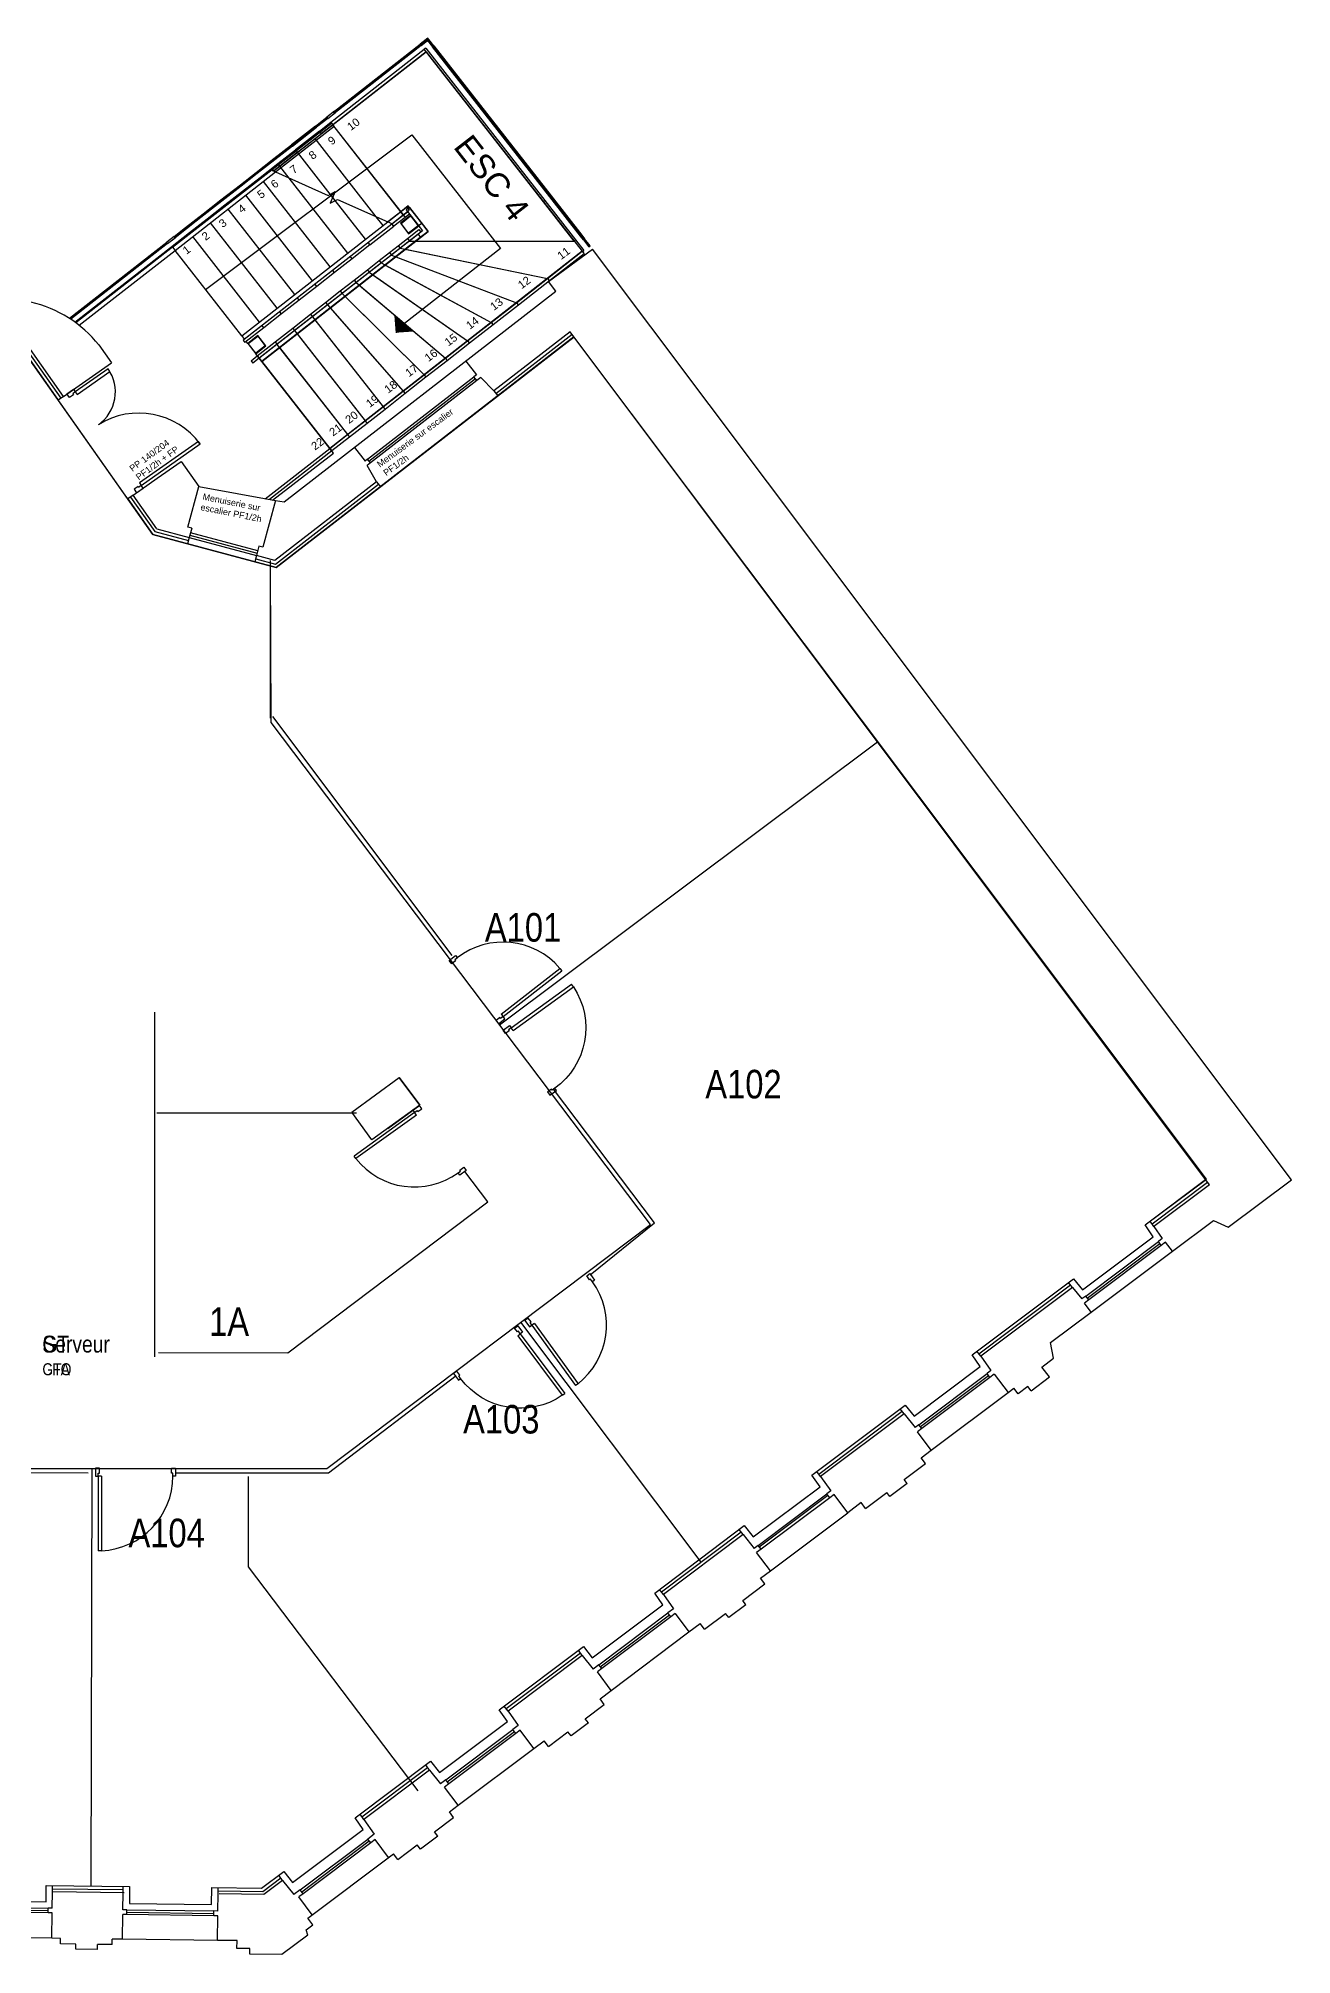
# Model space of a CAD drawing. Header units: metres. Extents: x -16.5 to 15.2, y -6.9 to 57.6.
# Drawn here: x -0.47 to 15.19, y -6.91 to 17.03 of the extents above; entities that cross this region are included whole.
import ezdxf

# ---------------------------------------------------------------- set-up
doc = ezdxf.new("R2010")
doc.units = ezdxf.units.M
doc.header["$LTSCALE"] = 2000
doc.linetypes.add('Tiret', pattern=[0.0025, 0.00125, -0.00125])
doc.layers.get('0').update_dxf_attribs({"true_color": 0x000000})
for name, color, linetype, true_color in [('01-FAC_CHASSIS EXI', 4, 'Continuous', 0x00ffff), ('02-ISOLATION', 6, 'Continuous', 0xff00ff), ('A-num pièce', 1, 'Continuous', 0xff0000), ('A-placo', 30, 'Continuous', 0xff7f00), ('A-projet', 7, 'Continuous', 0x5b6280), ('A-vitré', 7, 'Continuous', 0x61becc)]:
    doc.layers.add(name, color=color, linetype=linetype, true_color=true_color)
doc.layers.add('A-portes', color=7, linetype='Continuous', lineweight=25, true_color=0x000000)
doc.styles.add('Arial Narrow', font='ARIALN.TTF')
doc.styles.add('Arial Regular', font='arial.ttf')

# ---------------------------------------------------------------- blocks, each defined once
blk = doc.blocks.new('BLOC_ATT_RENS_100')
at = {"color": 0, "linetype": 'ByBlock', "lineweight": -2, "style": 'Arial Narrow'}
for tag, p, height in [('N°', (-0.416, 0.898), 0.25), ('TITRE', (-0.416, 0.612), 0.21), ('SURF', (-0.416, 0.328), 0.15), ('EFFECTIF', (-0.416, 0.028), 0.15), ('HSP', (-0.416, -0.281), 0.15), ('REV.SOL', (-0.416, -0.571), 0.15), ('REV.MUR', (-0.416, -0.871), 0.15), ('PLAF', (-0.416, -1.171), 0.15)]:
    blk.add_attdef(tag, p, '', height=height, dxfattribs=at)
blk = doc.blocks.new('P_93100')
at = {"color": 0, "linetype": 'ByBlock', "lineweight": -2}
for p, q in [((0.425, 0.93), (0.465, 0.93)), ((0.425, 0), (0.425, 0.93)), ((0.465, 0), (0.465, 0.93)), ((-0.5, -0.1), (-0.5, 0)), ((-0.5, 0), (-0.465, 0)), ((-0.465, 0), (-0.465, -0.04)), ((0.425, 0), (0.465, 0)), ((0.465, 0), (0.465, -0.04)), ((0.5, 0), (0.465, 0)), ((0.5, -0.1), (0.5, 0)), ((-0.45, -0.1), (-0.5, -0.1)), ((-0.465, -0.04), (-0.45, -0.04)), ((-0.45, -0.04), (-0.45, -0.1)), ((0.465, -0.04), (0.45, -0.04)), ((0.45, -0.04), (0.45, -0.1)), ((0.45, -0.1), (0.5, -0.1))]:
    blk.add_line(p, q, dxfattribs=at)
blk.add_arc((0.465, 0), 0.931, 92.4628, 180, dxfattribs=at)

msp = doc.modelspace()

# ---------------------------------------------------------------- hatches: boundary and pattern name
at = {"linetype": 'ByBlock', "lineweight": -2}
for points in [[(3.988, 13.571), (4.007, 13.356), (4.105, 13.471)], [(4.105, 13.471), (4.007, 13.356), (4.223, 13.371)]]:
    msp.add_hatch(color=0, dxfattribs=at).paths.add_polyline_path(points, flags=0)

# ---------------------------------------------------------------- linework, layer by layer
at = {"color": 0, "linetype": 'ByBlock', "lineweight": -2}
for p, q in [((4.393, 17.024), (3.219, 16.107)), ((3.225, 16.099), (4.399, 17.016)), ((4.398, 17.034), (4.303, 16.96)), ((4.316, 16.944), (4.41, 17.018)), ((4.4, 17.023), (4.392, 17.017)), ((4.392, 17.017), (6.412, 14.432)), ((4.399, 17.016), (4.393, 17.024)), ((4.41, 17.018), (4.395, 17.006)), ((4.395, 17.006), (4.456, 16.927)), ((4.41, 17.018), (4.398, 17.034)), ((6.42, 14.438), (4.4, 17.023)), ((4.472, 16.94), (4.41, 17.018)), ((2.475, 15.379), (4.377, 16.866)), ((3.069, 15.844), (4.377, 16.866)), ((3.187, 15.986), (4.353, 16.897)), ((4.377, 16.866), (3.211, 15.954)), ((3.231, 16.122), (4.303, 16.96)), ((4.316, 16.944), (3.243, 16.106)), ((4.303, 16.96), (4.316, 16.944)), ((4.371, 16.911), (4.353, 16.897)), ((4.377, 16.866), (4.353, 16.897)), ((5.841, 14.992), (4.353, 16.897)), ((4.371, 16.911), (5.859, 15.006)), ((4.377, 16.866), (6.325, 14.373)), ((4.456, 16.927), (4.472, 16.94)), ((5.92, 15.054), (4.456, 16.927)), ((4.472, 16.94), (5.936, 15.066)), ((3.14, 16.045), (1.233, 14.555)), ((2.995, 15.938), (3.137, 16.049)), ((3.231, 16.122), (3.137, 16.049)), ((3.137, 16.049), (3.15, 16.033)), ((3.146, 16.037), (3.14, 16.045)), ((3.15, 16.033), (3.243, 16.106)), ((3.219, 16.107), (3.225, 16.099)), ((3.243, 16.106), (3.231, 16.122)), ((1.24, 14.547), (3.146, 16.037)), ((1.621, 13.897), (4.197, 15.828)), ((2.995, 15.938), (2.696, 15.704)), ((2.708, 15.688), (3.008, 15.922)), ((3.045, 15.875), (2.745, 15.641)), ((2.77, 15.61), (3.069, 15.844)), ((3.008, 15.922), (2.995, 15.938)), ((3.15, 16.033), (3.008, 15.922)), ((3.045, 15.875), (3.187, 15.986)), ((3.069, 15.844), (3.045, 15.875)), ((3.211, 15.954), (3.069, 15.844)), ((3.187, 15.986), (3.211, 15.954)), ((4.06, 14.867), (3.211, 15.954)), ((4.092, 14.828), (3.211, 15.954)), ((4.197, 15.828), (5.305, 14.409)), ((2.475, 15.532), (2.696, 15.704)), ((2.708, 15.688), (2.488, 15.516)), ((2.525, 15.469), (2.745, 15.641)), ((2.77, 15.61), (2.549, 15.437)), ((2.696, 15.704), (2.708, 15.688)), ((2.745, 15.641), (2.77, 15.61)), ((3.179, 15.086), (2.77, 15.61)), ((3.179, 15.086), (2.77, 15.61)), ((3.754, 14.805), (2.99, 15.782)), ((3.754, 14.805), (2.99, 15.782)), ((1.21, 14.423), (2.454, 15.395)), ((1.241, 14.383), (2.496, 15.364)), ((2.056, 15.204), (2.255, 15.359)), ((2.267, 15.344), (2.068, 15.188)), ((2.255, 15.359), (2.475, 15.532)), ((2.258, 15.356), (2.255, 15.359)), ((2.267, 15.344), (2.264, 15.348)), ((2.488, 15.516), (2.267, 15.344)), ((2.304, 15.296), (2.525, 15.469)), ((2.47, 15.375), (2.454, 15.395)), ((2.496, 15.364), (2.47, 15.375)), ((2.478, 15.528), (2.475, 15.532)), ((2.549, 15.437), (2.475, 15.379)), ((2.488, 15.516), (2.485, 15.52)), ((2.496, 15.364), (3.152, 15.072)), ((2.549, 15.437), (2.525, 15.469)), ((2.666, 15.288), (2.549, 15.437)), ((2.666, 15.288), (2.549, 15.437)), ((5.457, 15.484), (6.325, 14.373)), ((1.813, 15.015), (2.056, 15.204)), ((2.068, 15.188), (1.826, 14.999)), ((1.863, 14.952), (2.083, 15.124)), ((2.059, 15.2), (2.056, 15.204)), ((2.068, 15.188), (2.065, 15.192)), ((2.083, 15.124), (2.304, 15.296)), ((2.093, 15.112), (2.083, 15.124)), ((2.313, 15.285), (2.304, 15.296)), ((3.178, 14.178), (2.344, 15.245)), ((3.399, 14.35), (2.666, 15.288)), ((3.152, 15.072), (3.242, 15.119)), ((3.242, 15.119), (3.178, 14.974)), ((1.593, 14.842), (1.813, 15.015)), ((1.826, 14.999), (1.605, 14.827)), ((1.642, 14.779), (1.863, 14.952)), ((1.816, 15.011), (1.813, 15.015)), ((1.826, 14.999), (1.823, 15.003)), ((1.872, 14.94), (1.863, 14.952)), ((2.737, 13.833), (1.903, 14.9)), ((2.957, 14.005), (2.123, 15.073)), ((3.178, 14.974), (3.268, 15.02)), ((3.21, 15.046), (3.179, 15.086)), ((3.241, 15.007), (3.21, 15.046)), ((3.241, 15.007), (3.21, 15.046)), ((3.619, 14.523), (3.241, 15.007)), ((3.268, 15.02), (3.898, 14.741)), ((4.059, 14.866), (3.898, 14.741)), ((3.95, 14.717), (4.145, 14.869)), ((3.95, 14.717), (4.145, 14.869)), ((4.153, 14.94), (4.059, 14.866)), ((4.09, 14.827), (4.059, 14.866)), ((4.09, 14.827), (4.145, 14.87)), ((4.145, 14.87), (4.282, 14.695)), ((4.145, 14.869), (4.182, 14.821)), ((4.145, 14.869), (4.332, 14.63)), ((4.321, 14.726), (4.153, 14.94)), ((4.184, 14.9), (4.185, 14.901)), ((4.21, 14.87), (4.185, 14.901)), ((4.21, 14.87), (4.209, 14.869)), ((5.841, 14.992), (5.859, 15.006)), ((6.225, 14.501), (5.841, 14.992)), ((5.859, 15.006), (6.243, 14.515)), ((5.92, 15.054), (5.924, 15.057)), ((6.304, 14.562), (5.92, 15.054)), ((5.932, 15.063), (5.936, 15.066)), ((5.936, 15.066), (6.32, 14.575)), ((1.23, 14.559), (1.372, 14.67)), ((1.384, 14.654), (1.243, 14.543)), ((1.372, 14.67), (1.593, 14.842)), ((1.375, 14.666), (1.372, 14.67)), ((1.384, 14.654), (1.381, 14.658)), ((1.605, 14.827), (1.384, 14.654)), ((1.421, 14.607), (1.642, 14.779)), ((1.596, 14.838), (1.593, 14.842)), ((1.605, 14.827), (1.602, 14.831)), ((1.651, 14.767), (1.642, 14.779)), ((2.516, 13.661), (1.682, 14.728)), ((2.075, 13.316), (3.898, 14.741)), ((2.105, 13.276), (3.95, 14.718)), ((2.124, 13.291), (3.95, 14.717)), ((4.332, 14.63), (2.293, 13.037)), ((3.675, 14.452), (3.974, 14.686)), ((3.84, 14.695), (3.754, 14.805)), ((3.95, 14.718), (3.898, 14.741)), ((3.95, 14.718), (4.09, 14.827)), ((3.974, 14.686), (3.95, 14.717)), ((4.116, 14.797), (3.974, 14.686)), ((4.182, 14.821), (4.056, 14.723)), ((4.056, 14.723), (4.158, 14.593)), ((4.063, 14.722), (4.181, 14.814)), ((4.158, 14.6), (4.063, 14.722)), ((4.091, 14.828), (4.116, 14.797)), ((4.169, 14.838), (4.116, 14.797)), ((4.143, 14.533), (4.287, 14.645)), ((4.277, 14.692), (4.158, 14.6)), ((4.158, 14.593), (4.284, 14.691)), ((4.332, 14.63), (4.167, 14.501)), ((4.181, 14.814), (4.277, 14.692)), ((4.284, 14.691), (4.182, 14.821)), ((4.233, 14.756), (4.332, 14.63)), ((4.332, 14.63), (4.275, 14.585)), ((4.282, 14.695), (4.321, 14.726)), ((4.282, 14.695), (4.332, 14.63)), ((4.287, 14.645), (4.311, 14.613)), ((4.306, 14.546), (4.403, 14.621)), ((4.311, 14.614), (4.312, 14.614)), ((4.403, 14.621), (4.321, 14.726)), ((-0.079, 13.536), (1.136, 14.485)), ((1.148, 14.469), (-0.062, 13.524)), ((-0.01, 13.489), (1.185, 14.422)), ((1.21, 14.423), (0.003, 13.48)), ((0.044, 13.448), (1.241, 14.383)), ((1.23, 14.559), (1.136, 14.485)), ((1.136, 14.485), (1.148, 14.469)), ((1.148, 14.469), (1.243, 14.543)), ((1.185, 14.422), (1.421, 14.607)), ((1.185, 14.422), (1.194, 14.41)), ((1.21, 14.423), (1.241, 14.383)), ((1.243, 14.543), (1.23, 14.559)), ((1.233, 14.555), (1.24, 14.547)), ((2.075, 13.316), (1.241, 14.383)), ((1.431, 14.595), (1.421, 14.607)), ((2.295, 13.488), (1.461, 14.556)), ((4.275, 14.585), (2.293, 13.036)), ((2.324, 12.997), (4.306, 14.546)), ((6.325, 14.373), (3.173, 11.91)), ((3.675, 14.452), (3.454, 14.279)), ((3.65, 14.483), (3.675, 14.452)), ((3.918, 14.357), (4.029, 14.443)), ((4.029, 14.443), (4.143, 14.533)), ((4.029, 14.443), (4.053, 14.412)), ((4.148, 14.486), (4.053, 14.412)), ((4.053, 14.412), (5.891, 14.033)), ((5.305, 14.409), (4.105, 13.471)), ((4.118, 14.399), (5.891, 14.033)), ((4.143, 14.533), (4.168, 14.501)), ((4.167, 14.501), (4.168, 14.501)), ((4.167, 14.501), (6.225, 14.501)), ((4.249, 14.501), (6.225, 14.501)), ((4.275, 14.585), (4.306, 14.546)), ((5.891, 14.033), (6.325, 14.373)), ((5.903, 13.995), (6.454, 14.399)), ((6.225, 14.501), (6.243, 14.515)), ((6.243, 14.515), (6.346, 14.383)), ((6.308, 14.565), (6.304, 14.562)), ((6.34, 14.516), (6.304, 14.562)), ((6.32, 14.575), (6.316, 14.572)), ((6.32, 14.575), (6.356, 14.528)), ((6.325, 14.373), (6.35, 14.341)), ((6.328, 14.369), (6.346, 14.383)), ((6.356, 14.528), (6.34, 14.516)), ((6.34, 14.516), (6.407, 14.43)), ((6.423, 14.443), (6.356, 14.528)), ((6.407, 14.43), (6.423, 14.443)), ((6.412, 14.432), (6.42, 14.438)), ((15.186, 2.772), (6.454, 14.399)), ((6.169, 14.25), (3.173, 11.91)), ((3.233, 14.107), (3.209, 14.138)), ((3.454, 14.279), (3.233, 14.107)), ((3.454, 14.279), (3.429, 14.311)), ((3.479, 14.014), (3.643, 14.142)), ((3.643, 14.142), (3.791, 14.258)), ((3.643, 14.142), (3.667, 14.11)), ((3.791, 14.258), (3.918, 14.357)), ((3.791, 14.258), (3.816, 14.226)), ((3.821, 14.231), (3.816, 14.227)), ((3.816, 14.227), (5.187, 13.484)), ((3.864, 14.2), (5.187, 13.484)), ((3.918, 14.357), (3.942, 14.325)), ((3.984, 14.358), (3.942, 14.325)), ((3.942, 14.325), (5.503, 13.73)), ((3.997, 14.304), (5.503, 13.73)), ((6.35, 14.341), (5.916, 14.002)), ((3.013, 13.935), (2.792, 13.762)), ((3.013, 13.935), (2.988, 13.966)), ((3.233, 14.107), (3.013, 13.935)), ((3.304, 13.877), (3.479, 14.014)), ((3.479, 14.014), (3.503, 13.982)), ((3.503, 13.982), (4.617, 13.038)), ((3.542, 13.949), (4.617, 13.038)), ((3.667, 14.11), (4.894, 13.255)), ((3.71, 14.08), (4.894, 13.255)), ((5.503, 13.73), (5.891, 14.033)), ((5.916, 14.002), (5.528, 13.699)), ((5.891, 14.033), (5.916, 14.002)), ((5.998, 13.873), (5.903, 13.995)), ((2.792, 13.762), (2.571, 13.59)), ((2.605, 11.244), (5.998, 13.873)), ((2.792, 13.762), (2.767, 13.794)), ((2.932, 13.587), (3.121, 13.734)), ((3.121, 13.734), (3.304, 13.877)), ((3.121, 13.734), (3.146, 13.703)), ((3.167, 13.72), (3.146, 13.703)), ((3.146, 13.703), (4.091, 12.627)), ((3.179, 13.665), (4.091, 12.627)), ((3.304, 13.877), (3.329, 13.846)), ((3.331, 13.848), (3.328, 13.846)), ((3.328, 13.846), (4.35, 12.829)), ((3.364, 13.81), (4.35, 12.829)), ((5.187, 13.484), (5.503, 13.73)), ((5.528, 13.699), (5.212, 13.452)), ((5.503, 13.73), (5.528, 13.699)), ((2.351, 13.417), (2.114, 13.233)), ((2.351, 13.417), (2.326, 13.449)), ((2.571, 13.59), (2.351, 13.417)), ((2.489, 13.24), (2.71, 13.413)), ((2.571, 13.59), (2.547, 13.621)), ((2.71, 13.413), (2.932, 13.587)), ((2.71, 13.413), (2.734, 13.381)), ((2.84, 13.465), (2.734, 13.382)), ((2.932, 13.587), (2.957, 13.555)), ((3.004, 13.592), (2.957, 13.555)), ((2.957, 13.555), (3.839, 12.43)), ((2.988, 13.516), (3.839, 12.43)), ((4.894, 13.255), (5.187, 13.484)), ((5.212, 13.452), (4.919, 13.223)), ((5.187, 13.484), (5.212, 13.452)), ((0.289, 13.202), (0.445, 12.981)), ((2.075, 13.316), (2.105, 13.276)), ((2.09, 13.264), (2.105, 13.276)), ((2.09, 13.264), (2.114, 13.233)), ((2.148, 13.222), (2.13, 13.245)), ((2.274, 13.321), (2.148, 13.222)), ((2.148, 13.222), (2.249, 13.093)), ((2.155, 13.221), (2.273, 13.314)), ((2.25, 13.1), (2.155, 13.221)), ((2.249, 13.093), (2.375, 13.191)), ((2.368, 13.192), (2.25, 13.1)), ((2.268, 13.068), (2.489, 13.24)), ((2.273, 13.314), (2.368, 13.192)), ((2.375, 13.191), (2.274, 13.321)), ((2.677, 13.337), (2.293, 13.037)), ((2.489, 13.24), (2.514, 13.209)), ((2.513, 13.209), (3.394, 12.082)), ((2.734, 13.382), (3.614, 12.255)), ((2.765, 13.342), (3.614, 12.255)), ((4.617, 13.038), (4.894, 13.255)), ((4.919, 13.223), (4.641, 13.006)), ((4.894, 13.255), (4.919, 13.223)), ((6.176, 13.367), (5.223, 12.629)), ((14.16, 2.709), (6.176, 13.367)), ((-0.153, 12.56), (-0.566, 13.146)), ((2.19, 13.006), (2.268, 13.068)), ((2.19, 13.006), (2.214, 12.975)), ((2.293, 13.036), (2.214, 12.975)), ((2.293, 13.036), (2.249, 13.093)), ((2.268, 13.068), (2.293, 13.036)), ((2.293, 13.037), (3.173, 11.91)), ((2.324, 12.997), (2.293, 13.036)), ((3.218, 11.852), (2.324, 12.997)), ((2.544, 13.169), (3.394, 12.082)), ((4.35, 12.829), (4.617, 13.038)), ((4.641, 13.006), (4.374, 12.798)), ((4.617, 13.038), (4.641, 13.006)), ((4.872, 13.001), (5.005, 12.83)), ((4.091, 12.627), (4.35, 12.829)), ((4.374, 12.798), (4.116, 12.596)), ((4.35, 12.829), (4.374, 12.798)), ((5.005, 12.83), (4.974, 12.806)), ((5.01, 12.758), (4.974, 12.806)), ((5.058, 12.795), (5.01, 12.758)), ((5.223, 12.629), (5.058, 12.795)), ((3.839, 12.43), (4.091, 12.627)), ((4.116, 12.596), (3.863, 12.398)), ((4.091, 12.627), (4.116, 12.596)), ((3.394, 12.082), (3.614, 12.255)), ((3.639, 12.223), (3.418, 12.051)), ((3.614, 12.255), (3.839, 12.43)), ((3.614, 12.255), (3.639, 12.223)), ((3.863, 12.398), (3.639, 12.223)), ((3.839, 12.43), (3.863, 12.398)), ((3.173, 11.91), (3.394, 12.082)), ((3.418, 12.051), (3.198, 11.878)), ((3.394, 12.082), (3.418, 12.051)), ((1.07, 11.574), (1.315, 11.747)), ((1.315, 11.747), (1.537, 11.432)), ((2.367, 11.28), (3.173, 11.91)), ((3.198, 11.878), (2.42, 11.27)), ((2.459, 11.263), (3.218, 11.852)), ((3.173, 11.91), (3.198, 11.878)), ((3.48, 11.922), (3.613, 11.751)), ((3.644, 11.775), (3.613, 11.751)), ((3.68, 11.728), (3.644, 11.775)), ((0.717, 11.325), (1.019, 11.538)), ((1.019, 11.538), (1.07, 11.574)), ((3.68, 11.728), (3.638, 11.695)), ((3.758, 11.494), (3.638, 11.695)), ((1.013, 10.905), (0.717, 11.325)), ((1.401, 10.925), (1.537, 11.432)), ((2.494, 11.257), (2.337, 10.674)), ((3.758, 11.494), (2.487, 10.509)), ((2.494, 11.257), (2.605, 11.244)), ((1.013, 10.905), (1.418, 10.796)), ((1.449, 10.912), (1.401, 10.925)), ((1.449, 10.912), (1.418, 10.796)), ((2.289, 10.687), (2.258, 10.571)), ((2.258, 10.571), (2.258, 10.571)), ((2.487, 10.509), (2.258, 10.571)), ((2.337, 10.674), (2.289, 10.687)), ((4.298, 3.702), (4.041, 4.047)), ((3.898, 3.412), (4.298, 3.702)), ((14.16, 2.709), (13.466, 2.188)), ((14.395, 2.178), (15.186, 2.772)), ((13.466, 2.188), (13.57, 2.035)), ((13.696, 1.879), (14.208, 2.263)), ((14.208, 2.263), (14.395, 2.178)), ((13.57, 2.035), (13.521, 1.998)), ((13.557, 1.95), (13.521, 1.998)), ((13.612, 1.991), (13.557, 1.95)), ((13.696, 1.879), (13.612, 1.991)), ((12.681, 1.117), (13.696, 1.879)), ((12.448, 1.424), (11.304, 0.565)), ((12.448, 1.424), (12.567, 1.281)), ((12.615, 1.317), (12.567, 1.281)), ((12.651, 1.269), (12.597, 1.229)), ((12.681, 1.117), (12.597, 1.229)), ((12.651, 1.269), (12.615, 1.317)), ((12.174, 0.736), (12.681, 1.117)), ((12.213, 0.54), (12.174, 0.736)), ((11.304, 0.565), (11.431, 0.386)), ((12.068, 0.431), (12.213, 0.54)), ((11.431, 0.386), (11.382, 0.349)), ((11.418, 0.301), (11.382, 0.349)), ((11.472, 0.342), (11.418, 0.301)), ((11.472, 0.342), (11.645, 0.113)), ((11.931, 0.135), (12.161, 0.308)), ((12.161, 0.308), (12.068, 0.431)), ((10.685, -0.608), (11.645, 0.113)), ((11.645, 0.113), (11.718, 0.168)), ((11.771, 0.097), (11.718, 0.168)), ((11.892, 0.187), (11.771, 0.097)), ((11.931, 0.135), (11.892, 0.187)), ((10.345, -0.154), (9.303, -0.938)), ((10.345, -0.154), (10.483, -0.326)), ((10.531, -0.29), (10.483, -0.326)), ((10.567, -0.338), (10.513, -0.379)), ((10.685, -0.608), (10.513, -0.379)), ((10.567, -0.338), (10.531, -0.29)), ((10.56, -0.702), (10.685, -0.608)), ((10.614, -0.773), (10.56, -0.702)), ((9.303, -0.938), (9.43, -1.117)), ((10.346, -0.974), (10.614, -0.773)), ((9.43, -1.117), (9.381, -1.154)), ((9.417, -1.202), (9.381, -1.154)), ((9.472, -1.161), (9.417, -1.202)), ((9.644, -1.39), (9.472, -1.161)), ((9.865, -1.335), (10.13, -1.136)), ((10.169, -1.188), (10.13, -1.136)), ((10.385, -1.026), (10.169, -1.188)), ((10.385, -1.026), (10.346, -0.974)), ((8.676, -2.117), (9.644, -1.39)), ((9.811, -1.264), (9.644, -1.39)), ((9.865, -1.335), (9.811, -1.264)), ((8.336, -1.662), (7.341, -2.412)), ((8.336, -1.662), (8.474, -1.835)), ((8.523, -1.799), (8.474, -1.835)), ((8.559, -1.847), (8.504, -1.888)), ((8.676, -2.117), (8.504, -1.888)), ((8.559, -1.847), (8.523, -1.799)), ((8.553, -2.209), (8.676, -2.117)), ((8.332, -2.486), (8.606, -2.28)), ((8.606, -2.28), (8.553, -2.209)), ((7.341, -2.412), (7.466, -2.589)), ((7.466, -2.589), (7.396, -2.642)), ((8.371, -2.539), (8.155, -2.701)), ((8.371, -2.539), (8.332, -2.486)), ((7.432, -2.69), (7.396, -2.642)), ((7.486, -2.65), (7.432, -2.69)), ((7.486, -2.65), (7.659, -2.88)), ((7.659, -2.88), (7.8, -2.775)), ((7.853, -2.846), (7.8, -2.775)), ((7.853, -2.846), (8.116, -2.648)), ((8.155, -2.701), (8.116, -2.648)), ((6.688, -3.61), (7.659, -2.88)), ((6.327, -3.173), (5.4, -3.87)), ((6.327, -3.173), (6.463, -3.343)), ((6.533, -3.29), (6.463, -3.343)), ((6.569, -3.338), (6.515, -3.379)), ((6.569, -3.338), (6.533, -3.29)), ((6.688, -3.61), (6.515, -3.379)), ((6.363, -3.965), (6.602, -3.786)), ((6.548, -3.715), (6.688, -3.61)), ((6.602, -3.786), (6.548, -3.715)), ((5.401, -3.869), (5.526, -4.049)), ((5.526, -4.049), (5.46, -4.099)), ((6.403, -4.017), (6.187, -4.179)), ((6.403, -4.017), (6.363, -3.965)), ((5.496, -4.147), (5.46, -4.099)), ((5.55, -4.107), (5.496, -4.147)), ((5.722, -4.335), (5.55, -4.107)), ((5.722, -4.335), (5.851, -4.238)), ((5.904, -4.309), (5.851, -4.238)), ((5.904, -4.309), (6.147, -4.127)), ((6.187, -4.179), (6.147, -4.127)), ((4.776, -5.045), (5.722, -4.335)), ((4.419, -4.606), (3.598, -5.223)), ((4.419, -4.606), (4.557, -4.778)), ((4.623, -4.728), (4.557, -4.778)), ((4.659, -4.776), (4.605, -4.817)), ((4.659, -4.776), (4.623, -4.728)), ((4.776, -5.045), (4.605, -4.817)), ((3.599, -5.222), (3.728, -5.408)), ((4.482, -5.378), (4.72, -5.199)), ((4.667, -5.128), (4.776, -5.045)), ((4.72, -5.199), (4.667, -5.128)), ((3.729, -5.408), (3.649, -5.467)), ((3.685, -5.515), (3.649, -5.467)), ((3.739, -5.475), (3.685, -5.515)), ((3.907, -5.698), (3.739, -5.475)), ((4.521, -5.43), (4.305, -5.592)), ((4.521, -5.43), (4.482, -5.378)), ((2.901, -6.454), (3.97, -5.651)), ((4.023, -5.722), (3.97, -5.651)), ((4.023, -5.722), (4.266, -5.54)), ((4.305, -5.592), (4.266, -5.54)), ((2.584, -5.984), (2.348, -6.161)), ((2.584, -5.984), (2.725, -6.161)), ((-0.292, -6.331), (-0.289, -6.128)), ((0.606, -6.139), (-0.287, -6.128)), ((0.589, -6.352), (0.592, -6.139)), ((1.775, -6.367), (1.778, -6.154)), ((2.348, -6.161), (1.792, -6.154)), ((2.804, -6.102), (2.725, -6.161)), ((2.84, -6.15), (2.786, -6.191)), ((2.954, -6.414), (2.786, -6.191)), ((2.84, -6.15), (2.804, -6.102)), ((-0.343, -6.39), (-0.342, -6.33)), ((-0.293, -6.391), (-0.343, -6.39)), ((-0.292, -6.331), (-0.342, -6.33)), ((-0.297, -6.707), (-0.293, -6.391)), ((0.585, -6.718), (0.588, -6.412)), ((0.638, -6.412), (0.588, -6.412)), ((0.639, -6.352), (0.589, -6.352)), ((0.638, -6.412), (0.639, -6.352)), ((1.724, -6.426), (1.725, -6.366)), ((1.774, -6.427), (1.724, -6.426)), ((1.775, -6.367), (1.725, -6.366)), ((1.77, -6.734), (1.774, -6.427)), ((2.963, -6.538), (2.901, -6.454)), ((-0.297, -6.707), (-1.483, -6.692)), ((2.897, -6.67), (2.575, -6.912)), ((2.88, -6.6), (2.963, -6.538)), ((2.897, -6.67), (2.88, -6.6)), ((-0.19, -6.709), (-0.297, -6.707)), ((-0.191, -6.777), (-0.19, -6.709)), ((0.002, -6.78), (-0.191, -6.777)), ((0.001, -6.843), (0.002, -6.78)), ((0.273, -6.846), (0.001, -6.843)), ((0.273, -6.846), (0.274, -6.783)), ((0.456, -6.785), (0.274, -6.783)), ((0.456, -6.785), (0.457, -6.717)), ((0.585, -6.718), (0.457, -6.717)), ((1.77, -6.734), (0.585, -6.718)), ((2.015, -6.737), (1.77, -6.734)), ((2.013, -6.835), (2.015, -6.737)), ((2.175, -6.837), (2.013, -6.835)), ((2.174, -6.907), (2.175, -6.837)), ((2.575, -6.912), (2.174, -6.907))]:
    msp.add_line(p, q, dxfattribs=at)
at = {"color": 0, "linetype": 'Tiret', "lineweight": -2}
for p, q in [((2.454, 15.395), (3.196, 15.974)), ((2.496, 15.364), (3.227, 15.935)), ((3.196, 15.974), (3.227, 15.935)), ((3.898, 14.741), (4.112, 14.907)), ((3.95, 14.718), (4.143, 14.868)), ((4.112, 14.907), (4.134, 14.924)), ((4.169, 14.92), (4.129, 14.889)), ((4.129, 14.889), (4.332, 14.63)), ((4.134, 14.924), (4.164, 14.885)), ((4.143, 14.868), (4.164, 14.885)), ((4.169, 14.92), (4.403, 14.621)), ((4.332, 14.63), (4.273, 14.584)), ((4.403, 14.621), (4.304, 14.544)), ((4.273, 14.584), (2.293, 13.036)), ((4.304, 14.544), (2.324, 12.997)), ((2.324, 12.997), (2.293, 13.036))]:
    msp.add_line(p, q, dxfattribs=at)
at = {"color": 0, "linetype": 'ByBlock', "lineweight": -2}
for points in [[(4.007, 13.356), (3.988, 13.571), (4.105, 13.471)], [(-0.153, 12.56), (0.445, 12.981)], [(2.324, 12.997), (3.173, 11.91)], [(1.537, 11.432), (2.494, 11.257)]]:
    msp.add_lwpolyline(points, dxfattribs=at)
for points in [[(-0.005, 12.615), (0.019, 12.582), (0.427, 12.87), (0.404, 12.903)], [(-0.078, 12.545), (-0.109, 12.59), (-0.028, 12.648), (-0.005, 12.615), (-0.037, 12.592), (-0.029, 12.58)], [(0.796, 11.479), (0.819, 11.446), (1.555, 11.965), (1.532, 11.997)], [(0.729, 11.401), (0.76, 11.356), (0.842, 11.414), (0.819, 11.446), (0.786, 11.423), (0.778, 11.435)], [(4.298, 3.702), (3.699, 3.269), (3.447, 3.617), (4.041, 4.047)]]:
    msp.add_lwpolyline(points, close=True, dxfattribs=at)
for centre, radius, start, end in [((-0.881, 12.28), 1.49, 38.2323, 77.6185), ((-0.005, 12.615), 0.5, 305.1722, 35.1722), ((0.788, 11.397), 0.954, 36.4994, 121.9666)]:
    msp.add_arc(centre, radius, start, end, dxfattribs=at)
at = {"layer": '01-FAC_CHASSIS EXI'}
for p, q in [((3.644, 11.775), (4.974, 12.806)), ((5.01, 12.758), (3.68, 11.728)), ((12.615, 1.317), (13.521, 1.998)), ((13.557, 1.95), (12.651, 1.269)), ((10.531, -0.29), (11.382, 0.349)), ((11.418, 0.301), (10.567, -0.338)), ((8.523, -1.799), (9.381, -1.154)), ((9.417, -1.202), (8.559, -1.847)), ((6.533, -3.29), (7.396, -2.642)), ((7.432, -2.69), (6.569, -3.338)), ((4.623, -4.728), (5.46, -4.099)), ((5.496, -4.147), (4.659, -4.776)), ((2.804, -6.102), (3.649, -5.467)), ((3.685, -5.515), (2.84, -6.15)), ((-0.343, -6.39), (-1.429, -6.376)), ((-1.428, -6.316), (-0.342, -6.33)), ((1.724, -6.426), (0.638, -6.412)), ((0.639, -6.352), (1.725, -6.366))]:
    msp.add_line(p, q, dxfattribs=at)
at = {"layer": '01-FAC_CHASSIS EXI', "linetype": 'Continuous'}
for p, q in [((3.662, 11.751), (4.992, 12.782)), ((12.633, 1.293), (13.539, 1.974)), ((10.549, -0.314), (11.4, 0.325)), ((8.536, -1.817), (9.395, -1.172)), ((6.551, -3.314), (7.414, -2.666)), ((4.641, -4.752), (5.478, -4.123)), ((2.822, -6.126), (3.667, -5.491)), ((-1.428, -6.346), (-0.342, -6.36)), ((0.639, -6.382), (1.725, -6.396))]:
    msp.add_line(p, q, dxfattribs=at)
at = {"layer": '01-FAC_CHASSIS EXI'}
for points in [[(1.418, 10.796), (2.258, 10.571)], [(1.426, 10.825), (2.266, 10.6)], [(2.274, 10.628), (1.433, 10.854)]]:
    msp.add_lwpolyline(points, dxfattribs=at)
at = {"layer": '02-ISOLATION', "linetype": 'Continuous'}
for points in [[(0.652, 11.279), (0.964, 10.836), (2.505, 10.421), (6.225, 13.304)], [(-0.608, 13.067), (-0.218, 12.514)], [(-0.153, 12.56), (-0.218, 12.514)], [(5.223, 12.629), (5.272, 12.565)], [(0.717, 11.325), (0.652, 11.279)], [(3.758, 11.494), (3.807, 11.431)], [(1.418, 10.796), (1.397, 10.719)], [(2.258, 10.571), (2.237, 10.493)], [(-1.397, -6.237), (-0.371, -6.25), (-0.368, -6.047), (0.673, -6.06), (0.67, -6.273), (1.696, -6.286), (1.699, -6.073), (2.321, -6.081), (2.598, -5.874), (2.709, -6.012), (3.591, -5.35), (3.489, -5.204), (4.433, -4.495), (4.544, -4.634), (5.392, -3.997), (5.289, -3.852), (6.341, -3.063), (6.452, -3.201), (7.333, -2.539), (7.231, -2.394), (8.35, -1.551), (8.462, -1.692), (9.296, -1.066), (9.193, -0.92), (10.359, -0.044), (10.47, -0.183), (11.297, 0.437), (11.194, 0.582), (12.461, 1.534), (12.575, 1.397), (13.457, 2.059), (13.357, 2.207), (14.112, 2.773)], [(13.466, 2.188), (13.418, 2.252)], [(12.448, 1.424), (12.4, 1.488)], [(11.304, 0.565), (11.256, 0.629)], [(10.345, -0.154), (10.297, -0.09)], [(9.303, -0.938), (9.255, -0.874)], [(8.336, -1.662), (8.287, -1.598)], [(7.341, -2.412), (7.293, -2.348)], [(6.327, -3.173), (6.279, -3.109)], [(5.401, -3.869), (5.353, -3.805)], [(4.419, -4.606), (4.371, -4.542)], [(3.599, -5.222), (3.551, -5.158)], [(2.584, -5.984), (2.536, -5.92)], [(-0.289, -6.128), (-0.288, -6.048)], [(0.592, -6.139), (0.593, -6.059)], [(1.778, -6.154), (1.779, -6.074)]]:
    msp.add_lwpolyline(points, dxfattribs=at)
at = {"layer": '02-ISOLATION'}
for points in [[(5.247, 12.597), (6.2, 13.336)], [(-0.75, 13.107), (-0.587, 13.106), (-0.185, 12.537)], [(0.684, 11.302), (0.989, 10.87), (1.407, 10.758)], [(2.248, 10.532), (2.496, 10.465), (3.783, 11.462)], [(13.442, 2.22), (14.136, 2.741)], [(11.28, 0.597), (12.424, 1.456)], [(9.279, -0.906), (10.321, -0.122)], [(7.317, -2.38), (8.312, -1.63)], [(5.377, -3.837), (6.303, -3.141)], [(3.575, -5.19), (4.395, -4.574)], [(1.778, -6.114), (2.335, -6.121), (2.56, -5.952)], [(-0.289, -6.088), (0.592, -6.099)]]:
    msp.add_lwpolyline(points, dxfattribs=at)
at = {"layer": 'A-placo'}
for points in [[(0.986, 4.867), (0.986, 0.56)], [(3.506, 3.605), (1.015, 3.605)]]:
    msp.add_lwpolyline(points, dxfattribs=at)
at = {"layer": 'A-projet'}
for points in [[(-1.397, -6.237), (-0.371, -6.25), (-0.371, -6.046), (0.673, -6.06), (0.67, -6.273), (1.696, -6.286), (1.699, -6.073), (2.321, -6.081), (2.598, -5.874), (2.709, -6.012), (3.591, -5.35), (3.49, -5.203), (4.433, -4.495), (4.544, -4.634), (5.392, -3.997), (5.289, -3.852), (6.341, -3.063), (6.452, -3.201), (7.333, -2.539), (7.231, -2.394), (8.35, -1.551), (8.462, -1.692), (9.296, -1.066), (9.193, -0.92), (10.359, -0.044), (10.47, -0.183), (11.297, 0.437), (11.194, 0.582), (12.461, 1.534), (12.575, 1.397), (13.457, 2.059), (13.357, 2.207), (14.121, 2.78), (6.223, 13.303), (2.505, 10.422), (0.964, 10.836), (-0.608, 13.067)], [(2.434, 8.54), (2.434, 10.508)], [(7.811, -2.009), (5.559, 0.99)], [(0.191, -6.052), (0.204, -0.841)]]:
    msp.add_lwpolyline(points, dxfattribs=at)
at = {"layer": 'A-projet', "color": 63, "true_color": 0xa6c487}
msp.add_lwpolyline([(0.964, 10.836), (-0.61, 13.07), (-1.61, 13.074), (-1.538, 8.477), (-11.147, 8.494), (-11.153, -0.838), (3.138, -0.838), (7.177, 2.212), (2.44, 8.486), (2.434, 10.44)], close=True, dxfattribs=at)
at = {"layer": 'A-vitré'}
for points in [[(4.702, 5.574), (2.462, 8.561)], [(5.293, 4.708), (10.013, 8.244)], [(6.427, 1.581), (7.23, 2.232), (5.967, 3.904)], [(1.033, 0.612), (2.649, 0.61), (5.147, 2.496), (4.861, 2.874)], [(1.253, -0.891), (3.157, -0.892), (4.751, 0.325)], [(-1.684, -0.888), (0.154, -0.891)], [(2.153, -0.937), (2.153, -2.064), (4.271, -4.865)]]:
    msp.add_lwpolyline(points, dxfattribs=at)

# ---------------------------------------------------------------- block references
ref = msp.add_blockref('BLOC_ATT_RENS_100', (-1.771, 1.061), dxfattribs=dict(xscale=0.9, yscale=0.9, zscale=1.748518266375844))
ref.add_attrib('TITRE', 'Serveur', (-0.416, 0.612), dxfattribs={"height": 0.21, "style": 'Arial Narrow'})
ref = msp.add_blockref('BLOC_ATT_RENS_100', (-11.784, 26.609), dxfattribs=dict(xscale=0.9, yscale=0.9, zscale=1.748518266375844))
ref.add_attrib('TITRE', 'Serveur', (-0.416, 0.612), dxfattribs={"height": 0.21, "style": 'Arial Narrow'})
ref = msp.add_blockref('BLOC_ATT_RENS_100', (-15.81, 2.229), dxfattribs=dict(xscale=0.8245668775708916, yscale=0.8245668775708916, zscale=1.601966941423554))
ref.add_attrib('TITRE', 'GT', (-0.416, 0.612), dxfattribs={"height": 0.21, "style": 'Arial Narrow'})
ref = msp.add_blockref('BLOC_ATT_RENS_100', (-6.337, 6.287), dxfattribs=dict(xscale=0.472023455414562, yscale=0.472023455414562, zscale=0.9170462599446728))
ref.add_attrib('SURF', 'GT', (-0.416, 0.328), dxfattribs={"height": 0.15, "style": 'Arial Narrow'})
ref = msp.add_blockref('BLOC_ATT_RENS_100', (-6.367, 2.321), dxfattribs=dict(xscale=0.472023455414562, yscale=0.472023455414562, zscale=0.9170462599446728))
ref.add_attrib('SURF', 'GT', (-0.416, 0.328), dxfattribs={"height": 0.15, "style": 'Arial Narrow'})
ref = msp.add_blockref('BLOC_ATT_RENS_100', (-2.287, 0.808), dxfattribs=dict(xscale=0.472023455414562, yscale=0.472023455414562, zscale=0.9170462599446728))
ref.add_attrib('SURF', 'CFA', (-0.416, 0.328), dxfattribs={"height": 0.15, "style": 'Arial Narrow'})
ref = msp.add_blockref('BLOC_ATT_RENS_100', (-3.626, 0.808), dxfattribs=dict(xscale=0.472023455414562, yscale=0.472023455414562, zscale=0.9170462599446728))
ref.add_attrib('SURF', 'CFO', (-0.416, 0.328), dxfattribs={"height": 0.15, "style": 'Arial Narrow'})
at = {"layer": 'A-portes'}
for p, rotation in [((5.052, 5.177), 307.8903316354015), ((4.503, 3.234), 125.7849104470914), ((6.075, 1.225), 215.7849104470909), ((0.747, -0.934), 180)]:
    msp.add_blockref('P_93100', p, dxfattribs=dict(at, rotation=rotation))
at = {"layer": 'A-portes', "xscale": -1}
for p, rotation in [((5.711, 4.292), 305.7849104470912), ((5.18, 0.568), 216.779143102135)]:
    msp.add_blockref('P_93100', p, dxfattribs=dict(at, rotation=rotation))

# ---------------------------------------------------------------- texts
at = {"color": 0, "linetype": 'ByBlock', "lineweight": 18, "char_height": 0.1, "attachment_point": 1, "rotation": 36.7063, "style": 'Arial Regular'}
for s, insert, width in [('9', (3.137, 15.774), 0.34348), ('10', (3.376, 15.955), 0.49674), ('8', (2.898, 15.593), 0.34348), ('7', (2.662, 15.415), 0.34239), ('5', (2.253, 15.105), 0.34457), ('6', (2.423, 15.233), 0.34239), ('4', (2.014, 14.923), 0.3413), ('2', (1.562, 14.581), 0.34022), ('3', (1.775, 14.742), 0.34239), ('1', (1.323, 14.408), 0.30435), ('11', (6.002, 14.342), 0.4587), ('12', (5.509, 13.977), 0.49457), ('13', (5.163, 13.707), 0.49674), ('14', (4.862, 13.471), 0.49565), ('15', (4.594, 13.262), 0.49891), ('17', (4.102, 12.878), 0.49674), ('16', (4.345, 13.067), 0.49674), ('18', (3.842, 12.673), 0.49783), ('19', (3.612, 12.495), 0.49783), ('20', (3.353, 12.293), 0.49674), ('22', (2.928, 11.961), 0.49457), ('21', (3.153, 12.136), 0.4587)]:
    msp.add_mtext(s, dxfattribs=dict(at, insert=insert, width=width))
at = {"color": 0, "linetype": 'ByBlock', "lineweight": -2, "attachment_point": 1}
for s, insert, char_height, width, rotation, style in [('ESC 4', (4.943, 15.86), 0.3, 2.97391, 307.9099, 'Arial Regular'), ('{\\fArial;Menuiserie sur escalier}\\P{\\fArial;PF1/2h}', (3.752, 11.733), 0.08, 2.04261, 36.3842, 'Arial Narrow'), ('{\\fArial;PP 140/204}\\P{\\fArial;PF1/2h + FP}', (0.661, 11.68), 0.08, 1.18174, 36.3842, 'Arial Narrow'), ('{\\fArial;Menuiserie sur}\\P{\\fArial;escalier PF1/2h}', (1.595, 11.349), 0.08, 1.41739, 348.6378, 'Arial Narrow')]:
    msp.add_mtext(s, dxfattribs=dict(at, insert=insert, char_height=char_height, width=width, rotation=rotation, style=style))
at = {"layer": 'A-num pièce', "char_height": 0.3565, "attachment_point": 1, "style": 'Arial Narrow'}
for s, insert, width in [('A101', (5.11, 6.103), 2.46837), ('A102', (7.863, 4.144), 2.57687), ('1A', (1.666, 1.176), 1.71275), ('A103', (4.838, -0.043), 2.58075), ('A104', (0.659, -1.464), 2.58075)]:
    msp.add_mtext(s, dxfattribs=dict(at, insert=insert, width=width))

doc.saveas('drawing.dxf')
